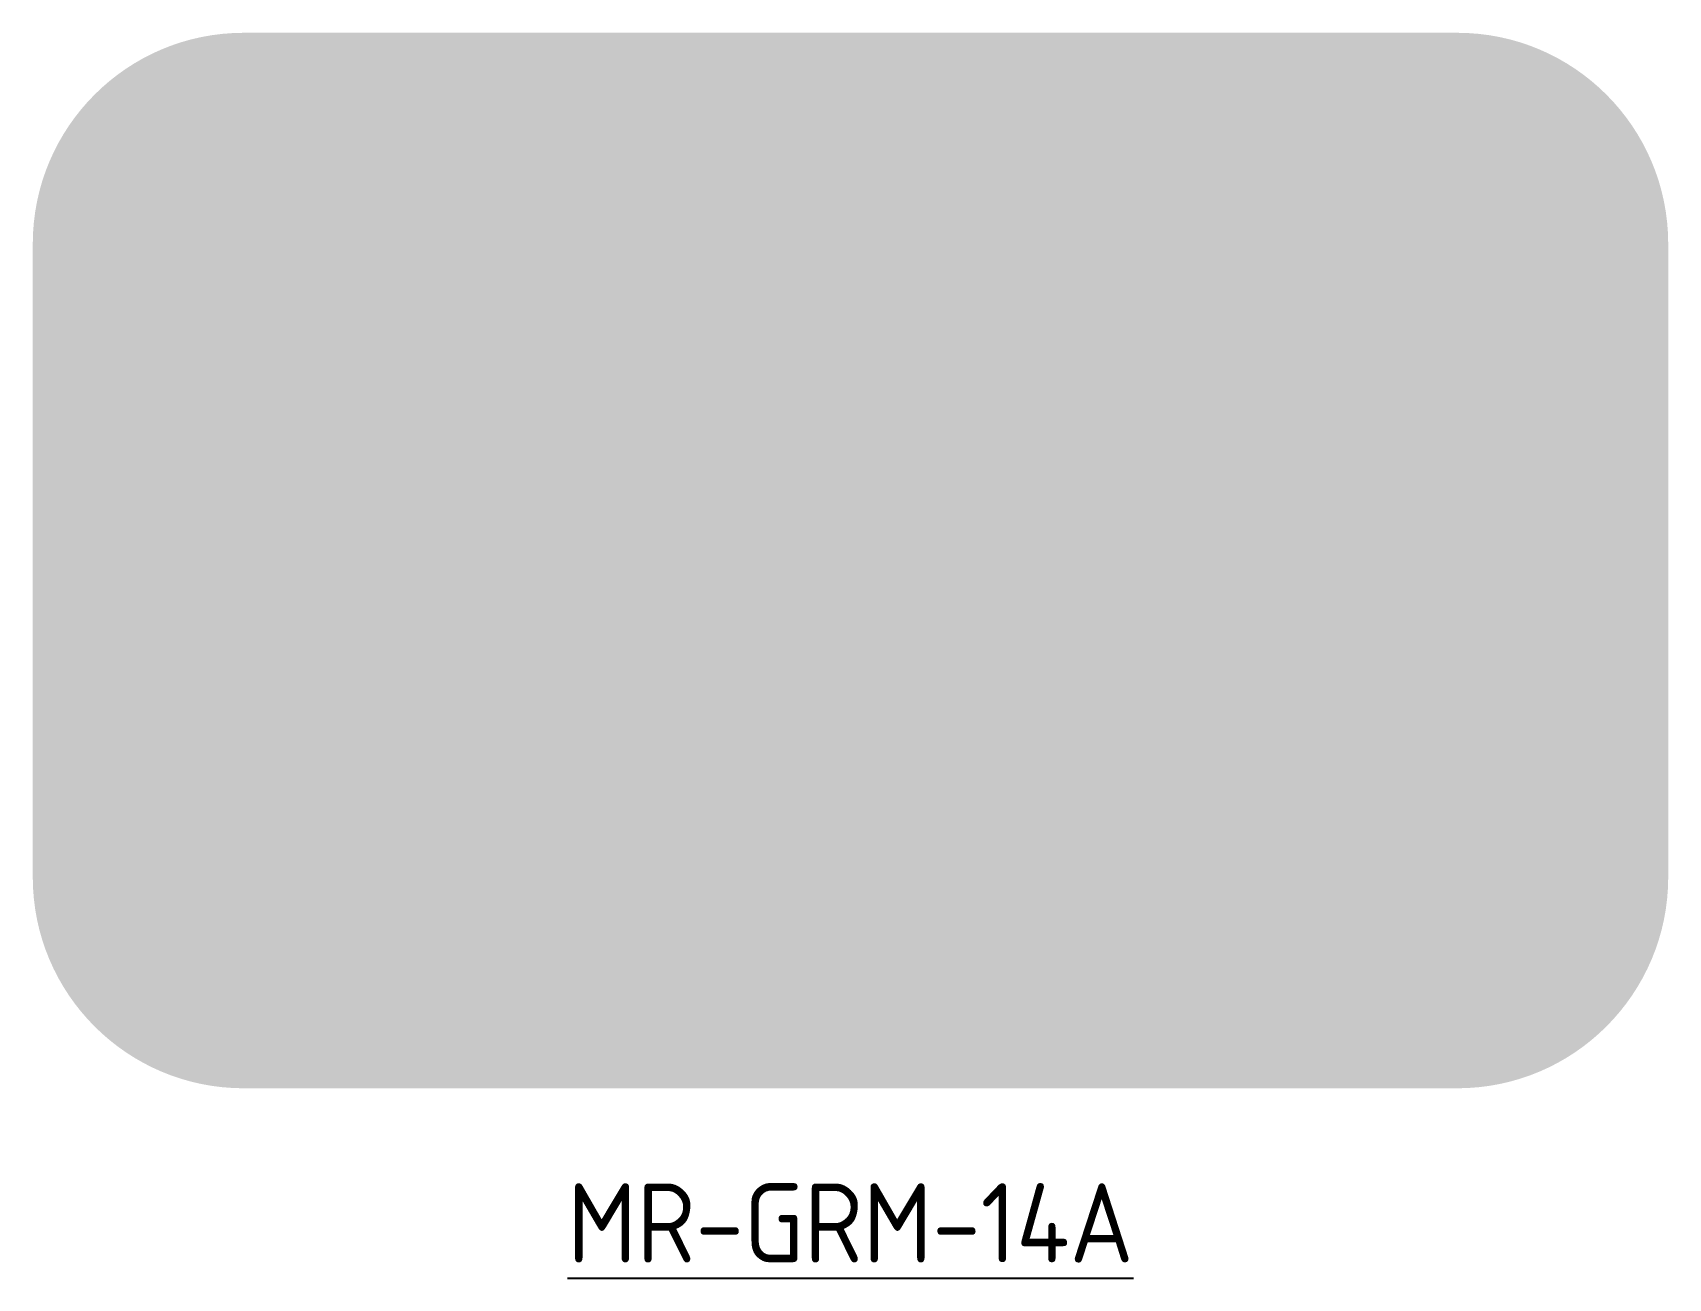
# Model space of a CAD drawing. Extents: x -31 to 31, y -7.2 to 40.
import ezdxf

# ---------------------------------------------------------------- set-up
doc = ezdxf.new("R2010")
doc.units = 0
doc.layers.add('_GREEN-ST', color=96, linetype='Continuous')
doc.layers.add('T35', color=3, linetype='Continuous')
doc.layers.add('_YELLOW', color=7, linetype='Continuous', true_color=0xfedb00)
doc.styles.add('T35', font='isocp2.shx', dxfattribs={"height": 3.5})

msp = doc.modelspace()

# ---------------------------------------------------------------- hatches: boundary and pattern name
at = {"layer": '_GREEN-ST'}
h = msp.add_hatch(color=256, dxfattribs=at)
h.dxf.hatch_style = 1
edge = h.paths.add_edge_path(flags=16)
edge.add_line((9, 10), (14.09444362769118, 10))
edge.add_arc((14.09444362769118, 15.60000000000009), 5.600000000000091, 270, 346.891010160673)
edge.add_arc((-4.799999999999819, 20), 24.99999999999989, 346.8910101606736, 373.1089898393265)
edge.add_arc((14.09444362769118, 24.39999999999991), 5.600000000000087, 13.10898983932698, 90)
edge.add_line((14.09444362769118, 30), (9, 30))
edge.add_line((9, 30), (9, 10))
h.paths.add_polyline_path([(2.4, 10), (4.600000000000001, 10), (4.600000000000001, 30), (1.8, 30), (1.8, 17.91412182153926), (-3.834018398981789, 30), (-6.600000000000001, 30), (-6.600000000000001, 10), (-3.8, 10), (-3.8, 23.3)], flags=16)
h.paths.add_polyline_path([(-17.4, 12.8), (-17.4, 19.2), (-13.01854591397405, 19.2), (-13.01854591397405, 22), (-17.4, 22), (-17.4, 27.2), (-10, 27.2), (-10, 30), (-20.2, 30), (-20.2, 10), (-10, 10), (-10, 12.8)], flags=16)
edge = h.paths.add_edge_path()
edge.add_arc((-23, 8), 3.2, 180, 270)
edge.add_line((-23, 4.800000000000001), (23, 4.800000000000001))
edge.add_arc((23, 8), 3.2, 270, 360)
edge.add_line((26.2, 8), (26.2, 32))
edge.add_arc((23, 32), 3.2, 0, 90)
edge.add_line((23, 35.2), (-23, 35.2))
edge.add_arc((-23, 32), 3.2, 90, 180)
edge.add_line((-26.2, 32), (-26.2, 8))
h = msp.add_hatch(color=256, dxfattribs=at)
h.dxf.hatch_style = 1
edge = h.paths.add_edge_path()
edge.add_line((11.8, 27.2), (14.09444362769118, 27.2))
edge.add_arc((14.09444362769118, 24.4), 2.8, 13.108989839325488, 90, ccw=False)
edge.add_arc((-4.800000000000001, 20), 22.19999999999993, -13.108989839326625, 13.108989839326284, ccw=False)
edge.add_arc((14.09444362769118, 15.6), 2.799999999999955, 270, 346.8910101606726, ccw=False)
edge.add_line((14.09444362769118, 12.8), (11.8, 12.8))
edge.add_line((11.8, 12.8), (11.8, 27.2))
at = {"layer": '_YELLOW'}
h = msp.add_hatch(color=256, dxfattribs=at)
h.dxf.hatch_style = 1
edge = h.paths.add_edge_path(flags=16)
edge.add_arc((-23, 8), 3.2, 180, 270)
edge.add_line((-23, 4.800000000000001), (23, 4.800000000000001))
edge.add_arc((23, 8), 3.2, 270, 360)
edge.add_line((26.2, 8), (26.2, 32))
edge.add_arc((23, 32), 3.2, 0, 90)
edge.add_line((23, 35.2), (-23, 35.2))
edge.add_arc((-23, 32), 3.2, 90, 180)
edge.add_line((-26.2, 32), (-26.2, 8))
edge = h.paths.add_edge_path()
edge.add_arc((-23, 8), 8, 180, 270)
edge.add_line((-23, 0), (23, 0))
edge.add_arc((23, 8), 8, 270, 360)
edge.add_line((31, 8), (31, 32))
edge.add_arc((23, 32), 8, 0, 90)
edge.add_line((23, 40), (-23, 40))
edge.add_arc((-23, 32), 8, 90, 180)
edge.add_line((-31, 32), (-31, 8))
h = msp.add_hatch(color=256, dxfattribs=at)
h.dxf.hatch_style = 1
edge = h.paths.add_edge_path(flags=16)
edge.add_line((11.8, 27.2), (14.09444362769118, 27.2))
edge.add_arc((14.094443627691, 24.4), 2.8, 13.108989839325318, 89.99999999999898, ccw=False)
edge.add_arc((-4.800000000000001, 20), 22.19999999999996, -13.108989839326512, 13.108989839326284, ccw=False)
edge.add_arc((14.09444362769118, 15.6), 2.799999999999971, 269.9999999999999, 346.8910101606727, ccw=False)
edge.add_line((14.09444362769118, 12.8), (11.8, 12.8))
edge.add_line((11.8, 12.8), (11.8, 27.2))
edge = h.paths.add_edge_path()
edge.add_line((9, 10), (14.09444362769118, 10))
edge.add_arc((14.09444362769118, 15.60000000000009), 5.600000000000091, 270.0000000000001, 346.8910101606729)
edge.add_arc((-4.800000000000001, 20), 24.99999999999993, 346.8910101606736, 373.1089898393265)
edge.add_arc((14.09444362769118, 24.39999999999991), 5.600000000000031, 13.10898983932711, 89.9999999999999)
edge.add_line((14.09444362769118, 30), (9, 30))
edge.add_line((9, 30), (9, 10))
h.paths.add_polyline_path([(2.4, 10), (4.600000000000001, 10), (4.600000000000001, 30), (1.8, 30), (1.8, 17.91412182153926), (-3.834018398981789, 30), (-6.600000000000001, 30), (-6.600000000000001, 10), (-3.8, 10), (-3.8, 23.3)])
h.paths.add_polyline_path([(-17.4, 12.8), (-17.4, 19.2), (-13.01854591397405, 19.2), (-13.01854591397405, 22), (-17.4, 22), (-17.4, 27.2), (-10, 27.2), (-10, 30), (-20.2, 30), (-20.2, 10), (-10, 10), (-10, 12.8)])

# ---------------------------------------------------------------- texts
at = {"layer": 'T35', "insert": (-4.547473508864641e-14, -3.6), "char_height": 3, "attachment_point": 2, "style": 'T35'}
msp.add_mtext('{\\LMR-GRM-14A}', dxfattribs=at)

doc.saveas('drawing.dxf')
